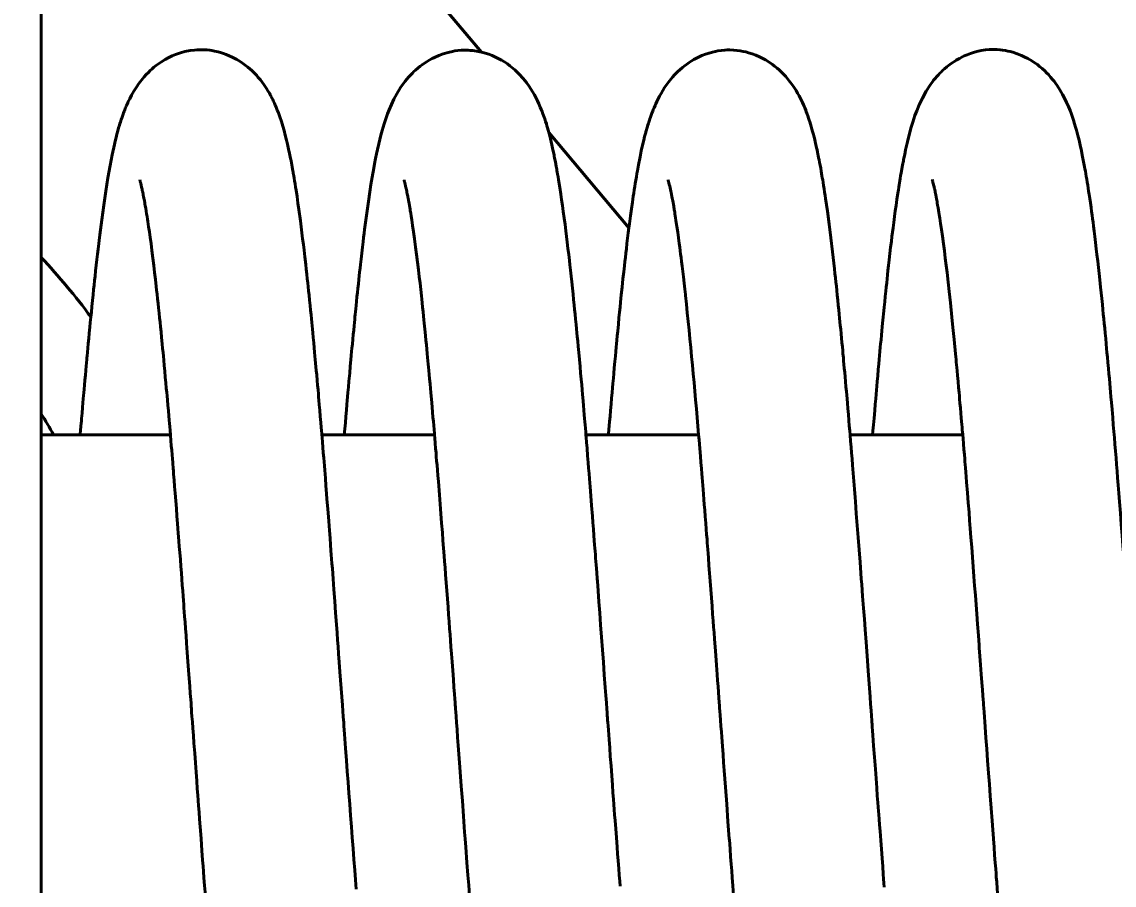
# Model space of a CAD drawing. Header units: millimetres. Extents: x 15 to 415, y 5 to 292.
# Drawn here: x 125.777 to 128.636, y 241.294 to 243.554 of the extents above; entities that cross this region are included whole.
import ezdxf

# ---------------------------------------------------------------- set-up
doc = ezdxf.new("R2010")
doc.units = ezdxf.units.MM
doc.layers.add('Annotations', color=7, linetype='Continuous')
doc.layers.add('Geometries', color=7, linetype='Continuous')
doc.styles.add('Shapr2', font='txt', dxfattribs={"height": 3.3495})
doc.dimstyles.new('ISO-25', dxfattribs={"dimtxt": 2.5, "dimasz": 2.5, "dimexe": 1.25, "dimexo": 0.625, "dimtad": 1, "dimtxsty": 'Standard', "dimcen": 2.5, "dimadec": 0, "dimazin": 0, "dimtfac": 1, "dimtmove": 0, "dimatfit": 3, "dimfxl": 1, "dimarcsym": 0})

# ---------------------------------------------------------------- blocks, each defined once
blk = doc.blocks.new('*D2')
at = {"layer": 'Annotations', "color": 0, "linetype": 'Continuous', "lineweight": 15}
for p, q in [((114.559, 253.3843), (151.4321, 253.3843)), ((150.1821, 250.8843), (150.1821, 204.8613)), ((114.9931, 202.3613), (151.4321, 202.3613))]:
    blk.add_line(p, q, dxfattribs=at)
at = {"layer": 'Annotations', "color": 0}
for points in [[(150.5987, 250.8843), (149.7654, 250.8843), (150.1821, 253.3843)], [(149.7654, 204.8613), (150.5987, 204.8613), (150.1821, 202.3613)]]:
    blk.add_solid(points, dxfattribs=at)
at = {"layer": 'Defpoints', "color": 0}
for p in [(113.934, 253.3843), (114.3681, 202.3613), (150.1821, 202.3613)]:
    blk.add_point(p, dxfattribs=at)
at = {"layer": 'Annotations', "color": 0, "lineweight": 15, "insert": (147.4883, 221.87), "char_height": 3.3495, "attachment_point": 5, "rotation": 90, "style": 'Shapr2'}
blk.add_mtext('\\A1;102,05', dxfattribs=at)

msp = doc.modelspace()

# ---------------------------------------------------------------- linework, layer by layer
at = {"layer": 'Geometries', "linetype": 'Continuous', "lineweight": 40}
for p, q in [((126.3274, 244.2523), (126.9797, 243.4749)), ((125.8272, 243.8655), (125.8272, 242.9377)), ((127.156, 243.2648), (127.3658, 243.0147)), ((125.8272, 242.9377), (125.8272, 242.5284)), ((125.8272, 242.5284), (125.8272, 242.473)), ((125.8272, 242.473), (125.8598, 242.473)), ((125.8272, 242.473), (125.8272, 241.258)), ((125.9295, 242.473), (125.8598, 242.473)), ((125.9295, 242.473), (126.1161, 242.473)), ((126.1161, 242.473), (126.1655, 242.473)), ((126.5619, 242.473), (126.6209, 242.473)), ((126.6209, 242.473), (126.8569, 242.473)), ((127.2533, 242.473), (127.3124, 242.473)), ((127.3124, 242.473), (127.5483, 242.473)), ((127.9447, 242.473), (128.0038, 242.473)), ((128.0038, 242.473), (128.2397, 242.473)), ((126.2511, 241.3443), (126.2521, 241.3306))]:
    msp.add_line(p, q, dxfattribs=at)
at = {"layer": 'Geometries', "linetype": 'Continuous', "lineweight": 40, "flags": 128}
for points in [[(126.5619, 242.4732), (126.5617, 242.4759), (126.561, 242.4842), (126.5603, 242.4927), (126.5592, 242.5056), (126.5579, 242.521), (126.5565, 242.5376), (126.5552, 242.5521), (126.5542, 242.5641), (126.5535, 242.5718), (126.5528, 242.5804), (126.5519, 242.5908), (126.5508, 242.6028), (126.5497, 242.6156), (126.5484, 242.6299), (126.5473, 242.6418), (126.5465, 242.6516), (126.5456, 242.6609), (126.5448, 242.6701), (126.5439, 242.6792), (126.543, 242.6897), (126.5419, 242.7011), (126.5407, 242.7141), (126.5394, 242.7279), (126.5382, 242.7399), (126.5373, 242.7498), (126.5365, 242.7583), (126.5356, 242.767), (126.5346, 242.7769), (126.5336, 242.7875), (126.5324, 242.7992), (126.5311, 242.812), (126.5297, 242.8255), (126.5283, 242.8389), (126.5272, 242.8502), (126.526, 242.8607), (126.5249, 242.871), (126.5238, 242.8819), (126.5225, 242.8938), (126.5211, 242.9064), (126.5196, 242.9191), (126.5173, 242.9393), (126.5153, 242.9564), (126.5135, 242.9715), (126.5117, 242.9864), (126.5098, 243.0021), (126.5058, 243.0331), (126.5018, 243.0627), (126.4993, 243.08), (126.4969, 243.0968), (126.4944, 243.1133), (126.4931, 243.1214), (126.4918, 243.1298), (126.4904, 243.1379), (126.4892, 243.1453), (126.4882, 243.1513), (126.4876, 243.1546), (126.4871, 243.1578), (126.4865, 243.161), (126.4859, 243.1644), (126.4851, 243.1688), (126.4841, 243.1744), (126.4831, 243.1802), (126.4821, 243.1854), (126.4812, 243.19), (126.4805, 243.1937), (126.4799, 243.1969), (126.4791, 243.2007), (126.4782, 243.2054), (126.4772, 243.21), (126.4749, 243.2207), (126.472, 243.2339), (126.4695, 243.2446), (126.4661, 243.2579), (126.463, 243.2697), (126.4596, 243.2815), (126.4559, 243.2935), (126.4517, 243.306), (126.4508, 243.3086), (126.4499, 243.3111), (126.4491, 243.3135), (126.4481, 243.3162), (126.4468, 243.3196), (126.4453, 243.3233), (126.4442, 243.326), (126.4433, 243.3284), (126.4424, 243.3305), (126.4414, 243.3328), (126.44, 243.3362), (126.4377, 243.3413), (126.4356, 243.3459), (126.4333, 243.3506), (126.4309, 243.3552), (126.4287, 243.3597), (126.4265, 243.3636), (126.4245, 243.3672), (126.4209, 243.3735), (126.4171, 243.3795), (126.4136, 243.3849), (126.4098, 243.3904), (126.4057, 243.3961), (126.4011, 243.402), (126.3977, 243.4061), (126.3946, 243.4098), (126.3914, 243.4134), (126.388, 243.4171), (126.3839, 243.4213), (126.3785, 243.4265), (126.3737, 243.4308), (126.3686, 243.4352), (126.3614, 243.4409), (126.3541, 243.4461), (126.3479, 243.4503), (126.3396, 243.4553), (126.334, 243.4585), (126.3274, 243.4618), (126.3194, 243.4655), (126.3111, 243.4689), (126.3047, 243.4712), (126.2991, 243.4731), (126.2903, 243.4756), (126.2806, 243.4778), (126.2739, 243.479), (126.2687, 243.4798), (126.2614, 243.4806), (126.2522, 243.4812), (126.2432, 243.4813), (126.2354, 243.481), (126.2288, 243.4805), (126.2168, 243.479), (126.2035, 243.4763), (126.1923, 243.4732), (126.1792, 243.4687), (126.17, 243.4648), (126.1613, 243.4607), (126.1519, 243.4556), (126.1424, 243.4498), (126.1347, 243.4446), (126.1293, 243.4407), (126.1225, 243.4353), (126.1168, 243.4304), (126.1127, 243.4267), (126.1078, 243.4219), (126.1021, 243.4161), (126.0972, 243.4107), (126.0897, 243.4018), (126.0829, 243.3928), (126.0763, 243.3833), (126.0699, 243.373), (126.0639, 243.3625), (126.059, 243.3531), (126.0552, 243.3455), (126.0539, 243.3426), (126.0522, 243.3389), (126.0506, 243.3351), (126.0493, 243.3322), (126.0483, 243.3297), (126.0473, 243.3273), (126.046, 243.324), (126.044, 243.3191), (126.0428, 243.3158), (126.0415, 243.3122), (126.0398, 243.3077), (126.038, 243.3023), (126.0367, 243.2985), (126.0356, 243.295), (126.0345, 243.2915), (126.0333, 243.2878), (126.0322, 243.284), (126.03, 243.2768), (126.0278, 243.2689), (126.0255, 243.2604), (126.0232, 243.2511), (126.021, 243.242), (126.0189, 243.2334), (126.0131, 243.2063), (126.0076, 243.178), (126.002, 243.146), (125.9964, 243.1108), (125.991, 243.0745), (125.9858, 243.0364), (125.9807, 242.9966), (125.9762, 242.959), (125.9747, 242.9465), (125.9731, 242.9322), (125.9714, 242.9175), (125.9698, 242.9026), (125.9683, 242.8889), (125.967, 242.8769), (125.9657, 242.8653), (125.9645, 242.8534), (125.9631, 242.8398), (125.9615, 242.8245), (125.9599, 242.8091), (125.9585, 242.7945), (125.9572, 242.7818)], [(126.9797, 243.4749), (126.971, 243.4768), (126.9576, 243.4789), (126.9502, 243.4796), (126.9446, 243.4799), (126.94, 243.48), (126.934, 243.48), (126.9265, 243.4797), (126.9183, 243.479), (126.9102, 243.4779), (126.9041, 243.4768), (126.8927, 243.4743), (126.8794, 243.4704), (126.868, 243.4661), (126.8566, 243.4611), (126.851, 243.4583), (126.843, 243.4539), (126.8375, 243.4506), (126.8304, 243.446), (126.8244, 243.4418), (126.8196, 243.4382), (126.8131, 243.4329), (126.8072, 243.4278), (126.803, 243.424), (126.799, 243.4201), (126.794, 243.4149), (126.789, 243.4094), (126.7843, 243.404), (126.7803, 243.399), (126.7682, 243.3823), (126.7583, 243.3662), (126.7504, 243.3515), (126.7439, 243.3377), (126.7379, 243.3237), (126.7338, 243.3131), (126.7311, 243.3057), (126.7283, 243.2976), (126.725, 243.2874), (126.7223, 243.2784), (126.7197, 243.2696), (126.7166, 243.2578), (126.7136, 243.2461), (126.7108, 243.2346), (126.7076, 243.2204), (126.7052, 243.209), (126.7026, 243.1963), (126.6999, 243.1827), (126.6979, 243.1716), (126.6937, 243.1478), (126.6906, 243.1288), (126.6875, 243.1092), (126.6837, 243.0837), (126.6803, 243.0595), (126.677, 243.0348), (126.6739, 243.011), (126.6726, 243.0008), (126.6713, 242.99), (126.6698, 242.978), (126.6682, 242.9643), (126.6664, 242.9489), (126.6646, 242.9331), (126.663, 242.9194), (126.6619, 242.9091), (126.6608, 242.8993), (126.6597, 242.8896), (126.6586, 242.8795), (126.6575, 242.8685), (126.6562, 242.8561), (126.6551, 242.846), (126.6539, 242.8345), (126.6527, 242.8225), (126.6516, 242.8119), (126.6507, 242.8029), (126.65, 242.7954), (126.6493, 242.7885), (126.6486, 242.7817), (126.6479, 242.7748), (126.6472, 242.7672), (126.6463, 242.7582), (126.6453, 242.7476), (126.6441, 242.7355), (126.643, 242.7233), (126.6418, 242.7107), (126.6408, 242.7001), (126.6399, 242.6911), (126.639, 242.6811), (126.638, 242.6698), (126.6365, 242.6531), (126.6348, 242.6343), (126.6329, 242.6134), (126.6315, 242.5977), (126.6303, 242.584), (126.6293, 242.5723), (126.6285, 242.5627), (126.6276, 242.5529), (126.6264, 242.5382), (126.625, 242.5215), (126.6235, 242.5045), (126.6216, 242.4814), (126.6209, 242.473)], [(127.156, 243.2649), (127.1544, 243.2706), (127.1528, 243.2764), (127.1512, 243.2819), (127.1496, 243.2872), (127.1477, 243.2931), (127.1453, 243.3005), (127.1438, 243.3049), (127.1425, 243.3087), (127.1408, 243.3132), (127.1397, 243.3161), (127.1383, 243.3198), (127.1363, 243.3249), (127.1337, 243.3313), (127.1299, 243.3399), (127.1263, 243.3476), (127.1227, 243.3547), (127.1183, 243.363), (127.1127, 243.3726), (127.1052, 243.3845), (127.0974, 243.3954), (127.0892, 243.4057), (127.0785, 243.4175), (127.067, 243.4285), (127.0537, 243.4394), (127.0476, 243.4439), (127.0397, 243.4492), (127.0322, 243.4538), (127.0251, 243.4577), (127.0161, 243.4621), (127.0079, 243.4657), (126.9988, 243.4692), (126.9891, 243.4724), (126.9807, 243.4747), (126.9797, 243.4749)], [(127.9447, 242.473), (127.9438, 242.4837), (127.9427, 242.4965), (127.9415, 242.5106), (127.9402, 242.526), (127.9389, 242.542), (127.9377, 242.5561), (127.9367, 242.5676), (127.9359, 242.5766), (127.935, 242.5869), (127.934, 242.5989), (127.9328, 242.6124), (127.9316, 242.6253), (127.9306, 242.6365), (127.9296, 242.6478), (127.9288, 242.6573), (127.9279, 242.6666), (127.9271, 242.6759), (127.9262, 242.6853), (127.9254, 242.6938), (127.9245, 242.7036), (127.9235, 242.7146), (127.9224, 242.7266), (127.9213, 242.7377), (127.9202, 242.7496), (127.9192, 242.7594), (127.9183, 242.7689), (127.9174, 242.7787), (127.9163, 242.789), (127.9152, 242.8003), (127.914, 242.8127), (127.9126, 242.8261), (127.9113, 242.8385), (127.91, 242.8511), (127.9088, 242.8622), (127.9077, 242.8731), (127.9065, 242.8841), (127.9052, 242.8957), (127.9039, 242.9078), (127.8989, 242.952), (127.8945, 242.9886), (127.8899, 243.0243), (127.8853, 243.0589), (127.8806, 243.0918), (127.8794, 243.0997), (127.8782, 243.108), (127.8768, 243.1167), (127.8755, 243.1255), (127.8741, 243.1339), (127.873, 243.1404), (127.8721, 243.146), (127.8712, 243.1514), (127.8702, 243.157), (127.8691, 243.1634), (127.8678, 243.1708), (127.8663, 243.1789), (127.8649, 243.1864), (127.8636, 243.193), (127.8625, 243.1986), (127.8615, 243.204), (127.8606, 243.2081), (127.8595, 243.2134), (127.8583, 243.2193), (127.8572, 243.2243), (127.8563, 243.2285), (127.8554, 243.2325), (127.8545, 243.2363), (127.8536, 243.2402), (127.8521, 243.2462), (127.8506, 243.2525), (127.8488, 243.2596), (127.8468, 243.2669), (127.8449, 243.2737), (127.8431, 243.28), (127.8413, 243.286), (127.8394, 243.2923), (127.8378, 243.2971), (127.836, 243.3025), (127.8342, 243.3079), (127.8325, 243.3125), (127.8314, 243.3156), (127.8302, 243.3187), (127.8285, 243.3231), (127.8261, 243.3289), (127.8243, 243.3332), (127.8226, 243.3372), (127.82, 243.3431), (127.8183, 243.3467), (127.815, 243.3533), (127.8115, 243.3602), (127.8074, 243.3675), (127.8033, 243.3745), (127.7966, 243.385), (127.7916, 243.3921), (127.7848, 243.4011), (127.7766, 243.4108), (127.7733, 243.4145), (127.7704, 243.4176), (127.7673, 243.4207), (127.7638, 243.4241), (127.759, 243.4286), (127.7542, 243.4328), (127.7506, 243.4358), (127.7471, 243.4386), (127.7417, 243.4426), (127.7329, 243.4487), (127.7235, 243.4544), (127.7148, 243.4592), (127.7072, 243.4629), (127.6978, 243.467), (127.6882, 243.4706), (127.6789, 243.4735), (127.6715, 243.4755), (127.6651, 243.4769), (127.6566, 243.4785), (127.6483, 243.4796), (127.64, 243.4803), (127.6303, 243.4807), (127.6232, 243.4806), (127.6165, 243.4802), (127.6079, 243.4794), (127.5983, 243.478), (127.5924, 243.4769), (127.5847, 243.4751), (127.5756, 243.4725), (127.5659, 243.4693), (127.5569, 243.4657), (127.5494, 243.4624), (127.5423, 243.4588), (127.5361, 243.4554), (127.5285, 243.451), (127.5232, 243.4475), (127.5161, 243.4425), (127.5105, 243.4384), (127.5057, 243.4345), (127.4993, 243.429), (127.4937, 243.4238), (127.4897, 243.4199), (127.4855, 243.4156), (127.4803, 243.4098), (127.4763, 243.4052), (127.473, 243.4011), (127.4696, 243.3967), (127.4644, 243.3896), (127.4593, 243.3822), (127.4543, 243.3743), (127.4499, 243.3668), (127.4458, 243.3595), (127.4421, 243.3523), (127.439, 243.3459), (127.4359, 243.3392), (127.4342, 243.3354), (127.4315, 243.3293), (127.4295, 243.3244), (127.428, 243.3205), (127.4261, 243.3155), (127.4239, 243.3096), (127.422, 243.3043), (127.4206, 243.3001), (127.4196, 243.2972), (127.4187, 243.2944), (127.4178, 243.2916), (127.4168, 243.2885), (127.4157, 243.2849), (127.4142, 243.2799), (127.4129, 243.2754), (127.4117, 243.2714), (127.411, 243.2687), (127.4104, 243.2666), (127.4098, 243.2644), (127.4092, 243.2622), (127.4069, 243.2537), (127.4046, 243.2441), (127.4023, 243.2347), (127.3982, 243.2165), (127.395, 243.2008), (127.391, 243.1802), (127.3881, 243.1642), (127.3868, 243.157), (127.3853, 243.1486), (127.3838, 243.1394), (127.3824, 243.1307), (127.3811, 243.123), (127.3798, 243.1143), (127.3785, 243.1061), (127.3772, 243.0978), (127.3749, 243.0821), (127.3725, 243.0649), (127.3699, 243.046), (127.3671, 243.0252), (127.3658, 243.0151)], [(128.6361, 242.4731), (128.6353, 242.4822), (128.6339, 242.4991), (128.6323, 242.5183), (128.6305, 242.5394), (128.6289, 242.5576), (128.6276, 242.5729), (128.6266, 242.5852), (128.6256, 242.5962), (128.6246, 242.608), (128.6235, 242.6205), (128.6223, 242.633), (128.6211, 242.6469), (128.6197, 242.6621), (128.6184, 242.6766), (128.6173, 242.6889), (128.6163, 242.6996), (128.6152, 242.7113), (128.6139, 242.725), (128.6125, 242.7396), (128.6113, 242.7527), (128.6102, 242.7642), (128.6089, 242.7771), (128.6077, 242.7892), (128.6066, 242.801), (128.6052, 242.8146), (128.6036, 242.8301), (128.6021, 242.8453), (128.6006, 242.8598), (128.5986, 242.8785), (128.5968, 242.8953), (128.595, 242.9114), (128.5931, 242.9279), (128.5911, 242.9454), (128.5894, 242.9604), (128.5875, 242.9762), (128.5855, 242.9921), (128.5837, 243.0066), (128.5821, 243.0193), (128.5808, 243.0295), (128.5796, 243.0388), (128.5783, 243.0481), (128.577, 243.0577), (128.5755, 243.0686), (128.5738, 243.0802), (128.5721, 243.0921), (128.5706, 243.1023), (128.5693, 243.111), (128.5681, 243.1187), (128.5669, 243.1263), (128.5656, 243.1343), (128.5642, 243.1428), (128.5631, 243.149), (128.5619, 243.1561), (128.5607, 243.163), (128.5596, 243.1693), (128.5586, 243.1748), (128.5562, 243.1877), (128.5527, 243.2054), (128.5504, 243.2166), (128.5471, 243.2315), (128.5441, 243.2444), (128.5411, 243.2567), (128.5373, 243.2707), (128.5351, 243.2786), (128.5325, 243.2873), (128.5294, 243.297), (128.5261, 243.3069), (128.5231, 243.3152), (128.5206, 243.322), (128.5162, 243.3327), (128.5116, 243.3431), (128.5071, 243.3525), (128.5012, 243.3639), (128.494, 243.3763), (128.4866, 243.3877), (128.4823, 243.3938), (128.4786, 243.3988), (128.4749, 243.4035), (128.4697, 243.4097), (128.4641, 243.416), (128.4592, 243.4211), (128.4546, 243.4256), (128.4479, 243.4318), (128.4407, 243.4377), (128.435, 243.4422), (128.4271, 243.4478), (128.4205, 243.4521), (128.4099, 243.4583), (128.4026, 243.4621), (128.3933, 243.4664), (128.3822, 243.4708), (128.371, 243.4744), (128.3641, 243.4763), (128.3578, 243.4778), (128.3515, 243.479), (128.3442, 243.4802), (128.3374, 243.481), (128.3302, 243.4816), (128.3231, 243.4818), (128.3181, 243.4819), (128.3089, 243.4815), (128.2989, 243.4806), (128.2881, 243.4789), (128.2768, 243.4765), (128.2675, 243.4739), (128.26, 243.4715), (128.2513, 243.4682), (128.2435, 243.4649), (128.2377, 243.4621), (128.2308, 243.4585), (128.2224, 243.4537), (128.2177, 243.4508), (128.2122, 243.4471), (128.2061, 243.4428), (128.2023, 243.4399), (128.1982, 243.4366), (128.1922, 243.4315), (128.1874, 243.4273), (128.1837, 243.4237), (128.1801, 243.4201), (128.1761, 243.4159), (128.1716, 243.4109), (128.1674, 243.406), (128.1635, 243.4012), (128.1605, 243.3972), (128.158, 243.394), (128.1552, 243.3901), (128.1439, 243.3725), (128.1341, 243.3545), (128.1258, 243.337), (128.1193, 243.3213), (128.1147, 243.3089), (128.1089, 243.2914), (128.1049, 243.2781), (128.1023, 243.2691), (128.0993, 243.2577), (128.0969, 243.2482), (128.0949, 243.2398), (128.0924, 243.2294), (128.0902, 243.2192), (128.0877, 243.2074), (128.085, 243.1939), (128.0842, 243.1898), (128.0836, 243.1865), (128.0829, 243.183), (128.0822, 243.1791), (128.0813, 243.1743), (128.0802, 243.1684), (128.0786, 243.1589), (128.0771, 243.1507), (128.076, 243.1438), (128.0751, 243.1382), (128.0742, 243.1328), (128.0733, 243.1273), (128.0723, 243.1212), (128.0712, 243.1144), (128.0699, 243.1057), (128.0674, 243.0889), (128.0652, 243.0736), (128.0632, 243.0591), (128.0612, 243.0443), (128.0592, 243.0293), (128.0573, 243.0149), (128.0558, 243.0036), (128.0544, 242.992), (128.0528, 242.9791), (128.051, 242.9642), (128.0491, 242.9479), (128.0472, 242.931), (128.0455, 242.916), (128.044, 242.903), (128.0428, 242.8921), (128.0417, 242.8817), (128.0406, 242.8712), (128.0394, 242.86), (128.0383, 242.849), (128.0369, 242.8356), (128.0354, 242.8209), (128.034, 242.8078), (128.0331, 242.7982), (128.0322, 242.7896), (128.0314, 242.7814), (128.0306, 242.7735), (128.0299, 242.7656), (128.029, 242.7562), (128.0279, 242.7457), (128.0268, 242.7337), (128.0257, 242.722), (128.0247, 242.7116), (128.0239, 242.7027), (128.0229, 242.6917), (128.0219, 242.6812), (128.0209, 242.6703), (128.0199, 242.6587), (128.0186, 242.6446), (128.0171, 242.6275), (128.0158, 242.6132), (128.0147, 242.6005), (128.0137, 242.5898), (128.0129, 242.5799), (128.0118, 242.5678), (128.0106, 242.5532), (128.0092, 242.5371), (128.0075, 242.5169), (128.006, 242.4992), (128.0047, 242.484), (128.0038, 242.473)], [(127.2532, 242.4732), (127.2527, 242.4799), (127.2518, 242.4905), (127.2511, 242.4994), (127.2504, 242.5073), (127.2497, 242.5157), (127.2488, 242.5259), (127.2478, 242.5379), (127.2468, 242.5502), (127.2458, 242.5611), (127.245, 242.5706), (127.2443, 242.5787), (127.2432, 242.5911), (127.2421, 242.6044), (127.2408, 242.6191), (127.2394, 242.6348), (127.2378, 242.6521), (127.2361, 242.6708), (127.2345, 242.6886), (127.233, 242.7043), (127.2317, 242.7182), (127.2305, 242.731), (127.2296, 242.7405), (127.2287, 242.7505), (127.2275, 242.7623), (127.2262, 242.7759), (127.2249, 242.7894), (127.2236, 242.8015), (127.2225, 242.8123), (127.221, 242.8277), (127.2195, 242.8418), (127.218, 242.8568), (127.2161, 242.8737), (127.2146, 242.8884), (127.2128, 242.9041), (127.2113, 242.918), (127.2099, 242.9299), (127.2081, 242.9456), (127.2063, 242.9611), (127.2043, 242.9775), (127.2025, 242.9926), (127.2007, 243.0071), (127.1986, 243.0236), (127.1963, 243.0404), (127.194, 243.0575), (127.1918, 243.0738), (127.1896, 243.0887), (127.1875, 243.1033), (127.1848, 243.1208), (127.1816, 243.1403), (127.1803, 243.1483), (127.1791, 243.1554), (127.1781, 243.1609), (127.1773, 243.1655), (127.1767, 243.1689), (127.1761, 243.1721), (127.1754, 243.176), (127.1745, 243.1813), (127.1732, 243.1878), (127.1721, 243.1935), (127.1712, 243.1982), (127.1705, 243.2019), (127.1698, 243.2051), (127.1689, 243.2096), (127.1677, 243.2154), (127.166, 243.2236), (127.164, 243.2321), (127.1621, 243.2404), (127.1604, 243.2478), (127.1585, 243.2552), (127.1566, 243.2627), (127.156, 243.2649)], [(126.0853, 243.1403), (126.0853, 243.1402), (126.0855, 243.1395), (126.0859, 243.1384), (126.0862, 243.1371), (126.0866, 243.1359), (126.0869, 243.1345), (126.0874, 243.1329), (126.0879, 243.1309), (126.089, 243.1264), (126.0901, 243.1216), (126.0914, 243.116), (126.0919, 243.1135), (126.0926, 243.1105), (126.0931, 243.1082), (126.0934, 243.1065), (126.0938, 243.1048), (126.0942, 243.1028), (126.0946, 243.1004), (126.0953, 243.0971), (126.0962, 243.0925), (126.0968, 243.0891), (126.0973, 243.0867), (126.0977, 243.0843), (126.0982, 243.0818), (126.0988, 243.0779), (126.0998, 243.0726), (126.1009, 243.0661), (126.1021, 243.0589), (126.1033, 243.0517), (126.1044, 243.045), (126.1055, 243.0379), (126.1065, 243.0313), (126.1075, 243.0247), (126.1085, 243.0179), (126.1104, 243.0046), (126.1124, 242.99), (126.1147, 242.9737), (126.117, 242.9558), (126.1196, 242.9355), (126.1219, 242.9167), (126.1241, 242.8984), (126.1263, 242.8798), (126.1284, 242.8613), (126.1294, 242.8522), (126.1306, 242.8413), (126.132, 242.8288), (126.1333, 242.8166), (126.1345, 242.8052), (126.1359, 242.7916), (126.1372, 242.7795), (126.1384, 242.768), (126.1396, 242.756), (126.1409, 242.7427), (126.1424, 242.7278), (126.144, 242.7113), (126.1452, 242.699), (126.1462, 242.6884), (126.1471, 242.679), (126.1481, 242.6687), (126.1494, 242.6546), (126.1508, 242.6396), (126.1522, 242.6244), (126.1536, 242.6092), (126.1548, 242.5956), (126.1559, 242.584), (126.1567, 242.575), (126.1577, 242.5639), (126.1588, 242.5508), (126.1601, 242.5361), (126.1612, 242.5229), (126.1622, 242.5118), (126.163, 242.5028), (126.1637, 242.4947), (126.1645, 242.4846), (126.1655, 242.473)], [(126.777, 243.1402), (126.777, 243.1401), (126.7772, 243.1396), (126.7775, 243.1383), (126.7781, 243.1362), (126.779, 243.1331), (126.7801, 243.1289), (126.7812, 243.1241), (126.7819, 243.1209), (126.7827, 243.1176), (126.7834, 243.1141), (126.784, 243.1113), (126.7848, 243.1076), (126.7856, 243.1037), (126.7862, 243.1005), (126.7868, 243.0977), (126.7872, 243.0953), (126.7876, 243.0932), (126.788, 243.0911), (126.7884, 243.0891), (126.7888, 243.0868), (126.7894, 243.0835), (126.7902, 243.079), (126.7912, 243.0738), (126.7921, 243.0683), (126.7929, 243.0636), (126.7935, 243.0599), (126.794, 243.0568), (126.7945, 243.0537), (126.7959, 243.0453), (126.7973, 243.0362), (126.7995, 243.0215), (126.8019, 243.0049), (126.8045, 242.9859), (126.8074, 242.9642), (126.8099, 242.9451), (126.8124, 242.9249), (126.8148, 242.9052), (126.817, 242.8865), (126.8189, 242.8702), (126.8207, 242.854), (126.8226, 242.837), (126.8235, 242.8284), (126.8245, 242.8187), (126.8257, 242.8075), (126.827, 242.7951), (126.8282, 242.7837), (126.8292, 242.7739), (126.8301, 242.7655), (126.8309, 242.7575), (126.8317, 242.7496), (126.8325, 242.7416), (126.8334, 242.7324), (126.8345, 242.7214), (126.8357, 242.7089), (126.8368, 242.697), (126.8379, 242.6858), (126.8389, 242.6759), (126.8397, 242.6669), (126.8405, 242.6583), (126.8412, 242.6503), (126.842, 242.6417), (126.843, 242.6312), (126.844, 242.6198), (126.8452, 242.6069), (126.8463, 242.5946), (126.8473, 242.5838), (126.8481, 242.5745), (126.8488, 242.5666), (126.8496, 242.5572), (126.8506, 242.5458), (126.8518, 242.5323), (126.8529, 242.5192), (126.8539, 242.5077), (126.8548, 242.4976), (126.8556, 242.4875), (126.8566, 242.4766), (126.8568, 242.4731)], [(127.4682, 243.1406), (127.4684, 243.1402), (127.4688, 243.1387), (127.4696, 243.1361), (127.4705, 243.1327), (127.4715, 243.1287), (127.4726, 243.124), (127.4736, 243.1198), (127.4746, 243.1152), (127.4755, 243.1111), (127.4763, 243.1072), (127.4773, 243.1023), (127.4783, 243.0969), (127.4792, 243.0925), (127.4797, 243.0895), (127.4805, 243.0856), (127.4813, 243.0809), (127.4822, 243.0759), (127.483, 243.0715), (127.4836, 243.068), (127.484, 243.0652), (127.4845, 243.0625), (127.4849, 243.0598), (127.4856, 243.0559), (127.4863, 243.0515), (127.4871, 243.0466), (127.488, 243.0409), (127.489, 243.0341), (127.4914, 243.0186), (127.4935, 243.004), (127.4956, 242.9892), (127.4976, 242.9738), (127.4989, 242.9643), (127.5001, 242.9552), (127.5012, 242.9464), (127.5023, 242.9375), (127.5037, 242.9268), (127.5052, 242.9143), (127.5068, 242.9007), (127.5084, 242.8868), (127.5103, 242.8702), (127.5121, 242.8547), (127.5136, 242.8405), (127.5139, 242.8383)], [(128.1597, 243.141), (128.1597, 243.1409), (128.1599, 243.1404), (128.1602, 243.1393), (128.1606, 243.1379), (128.1611, 243.136), (128.1618, 243.1337), (128.1624, 243.1313), (128.163, 243.1288), (128.1634, 243.1271), (128.164, 243.1249), (128.1645, 243.1225), (128.1651, 243.1201), (128.1656, 243.1178), (128.1663, 243.1146), (128.1671, 243.1109), (128.1677, 243.108), (128.1682, 243.1052), (128.1691, 243.1011), (128.17, 243.0961), (128.171, 243.0912), (128.1717, 243.0874), (128.1723, 243.0838), (128.1731, 243.0796), (128.174, 243.0743), (128.1752, 243.0678), (128.1763, 243.0611), (128.1773, 243.0549), (128.1782, 243.0497), (128.1789, 243.045), (128.1796, 243.0404), (128.1817, 243.0265), (128.184, 243.0108), (128.1866, 242.993), (128.1893, 242.9728), (128.1916, 242.955), (128.1941, 242.9356), (128.1965, 242.9162), (128.1986, 242.898), (128.2015, 242.8732), (128.2043, 242.8481), (128.2074, 242.8187), (128.2113, 242.7814), (128.2141, 242.7543), (128.2172, 242.7231), (128.2208, 242.6856), (128.2215, 242.6776), (128.2222, 242.6702), (128.2229, 242.663), (128.2235, 242.656), (128.2242, 242.6491), (128.2249, 242.6407), (128.2261, 242.6284), (128.2274, 242.6132), (128.2289, 242.5972), (128.2301, 242.5837), (128.2309, 242.5749), (128.2316, 242.5664), (128.2325, 242.556), (128.2336, 242.5437), (128.2348, 242.5301), (128.2358, 242.5181), (128.2367, 242.508), (128.2374, 242.4999), (128.2379, 242.4935), (128.2386, 242.4852), (128.2395, 242.4751), (128.2396, 242.4731)], [(127.3658, 243.0151), (127.3642, 243.002), (127.3624, 242.988), (127.3607, 242.9739), (127.3591, 242.9603), (127.3577, 242.9484), (127.3565, 242.9378), (127.3553, 242.9269), (127.354, 242.9157), (127.3522, 242.8996), (127.3502, 242.8812), (127.348, 242.8601), (127.3458, 242.8396), (127.3439, 242.8206), (127.3426, 242.8075), (127.3412, 242.7942), (127.3398, 242.7792), (127.3381, 242.7626), (127.3364, 242.7444), (127.3352, 242.7322), (127.3342, 242.7212), (127.3333, 242.7115), (127.3324, 242.7024), (127.3314, 242.6916), (127.3303, 242.679), (127.329, 242.6652), (127.3275, 242.6483), (127.3262, 242.6341), (127.3251, 242.6213), (127.3239, 242.6077), (127.3229, 242.5963), (127.3218, 242.5837), (127.3205, 242.5696), (127.3192, 242.5539), (127.3177, 242.5368), (127.3164, 242.5212), (127.3153, 242.5079), (127.3143, 242.4967), (127.3136, 242.4874), (127.3126, 242.4754), (127.3124, 242.4732)], [(125.9572, 242.7818), (125.9571, 242.7808), (125.9558, 242.7676), (125.9546, 242.755), (125.9531, 242.7394), (125.9517, 242.7254), (125.9505, 242.712), (125.9493, 242.6999), (125.9483, 242.6892), (125.9474, 242.6793), (125.9471, 242.6753)], [(125.9471, 242.6753), (125.9466, 242.6703), (125.9458, 242.6619), (125.945, 242.653), (125.9441, 242.6427)], [(125.9441, 242.6427), (125.944, 242.6412), (125.9429, 242.6297), (125.9417, 242.6163), (125.9406, 242.6033), (125.9396, 242.5924), (125.9389, 242.5835), (125.9382, 242.5759), (125.9374, 242.5671), (125.9365, 242.5569), (125.9355, 242.5451), (125.9342, 242.53), (125.9331, 242.5163), (125.9324, 242.5083)], [(125.9324, 242.5083), (125.9321, 242.5046), (125.9313, 242.4949), (125.9305, 242.4855), (125.9296, 242.4749), (125.9295, 242.4731)], [(126.1655, 242.473), (126.1655, 242.4724), (126.1667, 242.4581), (126.1679, 242.4443), (126.1689, 242.4328), (126.1698, 242.421), (126.1707, 242.4108), (126.1715, 242.4006)], [(126.5914, 242.0963), (126.5914, 242.0965), (126.5894, 242.1232), (126.5884, 242.1364), (126.5875, 242.1482), (126.5867, 242.1588), (126.5858, 242.1705), (126.5847, 242.1851), (126.5833, 242.2025), (126.5818, 242.2225), (126.5799, 242.2469), (126.5782, 242.2686), (126.5768, 242.2878), (126.5754, 242.3045), (126.5743, 242.3196), (126.5727, 242.3396), (126.5711, 242.3599), (126.5694, 242.3803), (126.5685, 242.3918), (126.5677, 242.4025), (126.5668, 242.4131), (126.5658, 242.426), (126.5645, 242.4412), (126.5634, 242.4543), (126.5625, 242.466), (126.5619, 242.4732)], [(126.8568, 242.4731), (126.8576, 242.4647), (126.8587, 242.4516), (126.8598, 242.4376), (126.8608, 242.4257), (126.8616, 242.4157), (126.8625, 242.4053), (126.8634, 242.3937), (126.8645, 242.3808), (126.8656, 242.3667), (126.8669, 242.3513), (126.8697, 242.3163), (126.8725, 242.2798), (126.8755, 242.2419), (126.8774, 242.2178), (126.879, 242.1964), (126.8806, 242.1763), (126.8821, 242.1567), (126.8832, 242.1416), (126.8844, 242.126), (126.8858, 242.1073), (126.8875, 242.0854), (126.889, 242.0656), (126.8906, 242.0436), (126.8923, 242.0218), (126.8937, 242.0022), (126.895, 241.985), (126.8964, 241.9658), (126.8976, 241.9506), (126.8987, 241.9353), (126.9, 241.9184), (126.9013, 241.8997), (126.9029, 241.879), (126.9045, 241.8564), (126.9063, 241.8331), (126.9078, 241.8124), (126.9091, 241.7944), (126.91, 241.7822), (126.9107, 241.7724), (126.911, 241.7682), (126.9112, 241.7654), (126.9115, 241.7612), (126.912, 241.7555), (126.9125, 241.7484), (126.9134, 241.7358), (126.9145, 241.7204), (126.9159, 241.7021), (126.9174, 241.6813), (126.919, 241.6596), (126.9206, 241.6375), (126.9223, 241.6147), (126.924, 241.5915), (126.9268, 241.5539), (126.9297, 241.515), (126.9327, 241.475), (126.9358, 241.4332), (126.9371, 241.4159)], [(127.2828, 242.0963), (127.2815, 242.1127), (127.28, 242.1325), (127.2787, 242.1505), (127.278, 242.1598), (127.2773, 242.1686), (127.2767, 242.1768), (127.276, 242.1853), (127.2752, 242.1964), (127.2741, 242.21), (127.2729, 242.2262), (127.2716, 242.2435), (127.2703, 242.2601), (127.2681, 242.288), (127.2661, 242.3137), (127.2643, 242.337), (127.2626, 242.3579), (127.2615, 242.372), (127.2604, 242.386), (127.2592, 242.4005), (127.2578, 242.4179), (127.2561, 242.4384), (127.2549, 242.4533), (127.2537, 242.4675), (127.2532, 242.4732)], [(127.5483, 242.473), (127.5493, 242.4602), (127.5512, 242.4374), (127.5529, 242.4176), (127.5543, 242.4007), (127.5555, 242.3853), (127.5567, 242.3712), (127.5575, 242.3612), (127.5583, 242.351), (127.5591, 242.3405), (127.56, 242.3298), (127.5609, 242.3179), (127.5621, 242.3035), (127.5631, 242.2905), (127.5643, 242.2759), (127.5655, 242.2598), (127.5669, 242.2423), (127.5682, 242.2261), (127.5692, 242.2121), (127.5702, 242.2003), (127.5709, 242.1906), (127.5716, 242.1821), (127.5723, 242.1727), (127.5731, 242.1623), (127.5739, 242.1511), (127.5754, 242.1316), (127.577, 242.1112), (127.5786, 242.09), (127.5802, 242.0687), (127.5818, 242.0467), (127.5835, 242.0245), (127.585, 242.0042), (127.5864, 241.9861), (127.5876, 241.9702), (127.5886, 241.956), (127.5899, 241.9387), (127.5914, 241.9185), (127.5931, 241.8955), (127.5949, 241.8705), (127.5967, 241.8459), (127.5979, 241.8303), (127.599, 241.8148), (127.6001, 241.7996), (127.6012, 241.785), (127.6021, 241.7731), (127.6028, 241.764), (127.6032, 241.7576), (127.6038, 241.7502), (127.6046, 241.7397), (127.6055, 241.7263), (127.6067, 241.7107), (127.6078, 241.6957), (127.6088, 241.6815), (127.6106, 241.658), (127.6121, 241.6367), (127.6137, 241.6156), (127.6152, 241.5943), (127.6168, 241.5727), (127.6184, 241.551), (127.6217, 241.5067), (127.6251, 241.4608), (127.6285, 241.4156)], [(127.9579, 242.3091), (127.9562, 242.3306), (127.9536, 242.3625), (127.9512, 242.3935), (127.9498, 242.4108), (127.9485, 242.426), (127.9473, 242.4409), (127.946, 242.4563), (127.9447, 242.4723), (127.9447, 242.473)], [(128.2396, 242.4731), (128.2405, 242.4632), (128.2416, 242.4495), (128.2429, 242.4346), (128.2439, 242.4215), (128.2448, 242.4105), (128.2455, 242.4024), (128.2461, 242.3954), (128.2468, 242.3866), (128.2477, 242.3759), (128.2487, 242.3633), (128.2498, 242.3494), (128.2521, 242.3211), (128.2542, 242.2948), (128.2561, 242.2707), (128.2578, 242.2486), (128.2594, 242.2282), (128.2612, 242.2044), (128.2632, 242.1793), (128.2652, 242.1534), (128.2671, 242.1279), (128.269, 242.1027), (128.2709, 242.078), (128.2727, 242.0537), (128.2747, 242.028), (128.2764, 242.0043), (128.2784, 241.9777), (128.2806, 241.9482), (128.2825, 241.9225)], [(128.6656, 242.096), (128.6647, 242.1078), (128.6628, 242.1329), (128.6611, 242.1559), (128.6591, 242.1816), (128.657, 242.2095), (128.6548, 242.2383), (128.6525, 242.2679), (128.6501, 242.298), (128.6484, 242.3204), (128.6467, 242.3412), (128.6452, 242.3604), (128.6438, 242.3785), (128.6424, 242.3956), (128.641, 242.4132), (128.6396, 242.4303), (128.6381, 242.4488), (128.6366, 242.4661), (128.6361, 242.4731)], [(126.1715, 242.4006), (126.1717, 242.3987), (126.1728, 242.3851), (126.1732, 242.3793)], [(126.1732, 242.3793), (126.174, 242.3704), (126.1752, 242.3545), (126.1766, 242.3376), (126.178, 242.3202), (126.1795, 242.3006), (126.1811, 242.2806), (126.1827, 242.2603), (126.1842, 242.2411), (126.1852, 242.2278), (126.1861, 242.216), (126.1869, 242.2058), (126.1878, 242.1947), (126.1888, 242.181), (126.1901, 242.1649), (126.1915, 242.1467), (126.1928, 242.1287), (126.1941, 242.1116), (126.1954, 242.0954), (126.1965, 242.0801), (126.1976, 242.0649), (126.1987, 242.0513), (126.1996, 242.0395), (126.2003, 242.0294), (126.201, 242.0205), (126.2018, 242.0097), (126.2027, 241.9974), (126.2038, 241.983), (126.205, 241.9666), (126.2064, 241.9481), (126.2078, 241.9281), (126.2097, 241.9035), (126.2114, 241.8798), (126.2131, 241.8572), (126.2146, 241.8357), (126.2161, 241.8152), (126.2175, 241.7965), (126.2187, 241.7807), (126.2194, 241.7705), (126.22, 241.7624), (126.2205, 241.7561), (126.2211, 241.7475), (126.222, 241.736), (126.223, 241.7219), (126.2242, 241.7052), (126.2256, 241.6859), (126.2271, 241.6665), (126.229, 241.6399), (126.2309, 241.6145), (126.2327, 241.5903), (126.2344, 241.5674), (126.2359, 241.5464), (126.2371, 241.53), (126.2382, 241.516), (126.2392, 241.5018), (126.2404, 241.4854), (126.2418, 241.4669), (126.2448, 241.4272), (126.2456, 241.4159)], [(127.9742, 242.096), (127.973, 242.1115), (127.9709, 242.1402), (127.966, 242.2048), (127.9611, 242.2673), (127.9587, 242.2987), (127.9579, 242.3091)], [(126.6519, 241.2836), (126.6499, 241.3086), (126.648, 241.334), (126.6458, 241.3616), (126.6436, 241.3907), (126.6415, 241.4192), (126.6394, 241.4469), (126.6371, 241.4769), (126.6349, 241.5064), (126.6328, 241.5354), (126.6306, 241.5641), (126.6285, 241.5923), (126.6265, 241.6207), (126.6241, 241.6528), (126.6214, 241.6895), (126.6205, 241.7012), (126.6199, 241.7104), (126.6194, 241.717), (126.6191, 241.7212), (126.6187, 241.7263), (126.618, 241.7361), (126.617, 241.7495), (126.6158, 241.7655), (126.6126, 241.809), (126.6094, 241.8532), (126.6075, 241.8782), (126.6059, 241.9), (126.6045, 241.9188), (126.6033, 241.9355), (126.6019, 241.9546), (126.6003, 241.9766), (126.598, 242.007), (126.5957, 242.0381), (126.5935, 242.068), (126.5914, 242.0963)], [(127.3426, 241.2919), (127.3416, 241.3047), (127.3404, 241.3202), (127.339, 241.3385), (127.3375, 241.3582), (127.3361, 241.3768), (127.3348, 241.3943), (127.3329, 241.4194), (127.3312, 241.4422), (127.3296, 241.4634), (127.3284, 241.4786), (127.3274, 241.4927), (127.3264, 241.5055), (127.3254, 241.5193), (127.3241, 241.5365), (127.3226, 241.5569), (127.3208, 241.5807), (127.3189, 241.6064), (127.3171, 241.631), (127.3154, 241.6541), (127.3138, 241.6756), (127.3129, 241.6883), (127.312, 241.7005), (127.3112, 241.7118), (127.3105, 241.7205), (127.3101, 241.7264), (127.3099, 241.7294), (127.3096, 241.7328), (127.3092, 241.7384), (127.3087, 241.746), (127.308, 241.7557), (127.3068, 241.7715), (127.3054, 241.7909), (127.3038, 241.8119), (127.3014, 241.845), (127.299, 241.8779), (127.2966, 241.9107), (127.2941, 241.9434), (127.2917, 241.9759), (127.2894, 242.0072), (127.2873, 242.0359), (127.2851, 242.0645), (127.2832, 242.0901), (127.2828, 242.0963)], [(128.0342, 241.2896), (128.0334, 241.2998), (128.0326, 241.3107), (128.0316, 241.323), (128.0301, 241.3431), (128.0284, 241.3654), (128.0267, 241.3883), (128.0249, 241.4117), (128.0231, 241.4357), (128.0218, 241.4527), (128.0207, 241.4672), (128.0198, 241.4791), (128.0191, 241.4884), (128.0184, 241.4984), (128.0175, 241.5108), (128.0161, 241.5285), (128.0146, 241.5494), (128.0128, 241.5736), (128.011, 241.5983), (128.0086, 241.6297), (128.0065, 241.6592), (128.0045, 241.6867), (128.0036, 241.6987), (128.0028, 241.7086), (128.0023, 241.716), (128.0019, 241.7208), (128.0016, 241.7258), (128.0007, 241.7373), (127.9997, 241.7516), (127.9985, 241.7684), (127.997, 241.7878), (127.9954, 241.8097), (127.9937, 241.833), (127.9921, 241.8555), (127.9892, 241.8946), (127.9865, 241.9309), (127.9841, 241.964), (127.9821, 241.9905), (127.9799, 242.0195), (127.9776, 242.0507), (127.9753, 242.0817), (127.9742, 242.096)], [(128.2825, 241.9225), (128.283, 241.9159), (128.2846, 241.894), (128.2863, 241.871), (128.2881, 241.8469), (128.2898, 241.8245), (128.2911, 241.8058), (128.2922, 241.7909), (128.293, 241.7798), (128.2936, 241.7725), (128.294, 241.7666), (128.2946, 241.758), (128.2955, 241.7469), (128.2964, 241.7343), (128.2973, 241.7216), (128.2982, 241.7089), (128.3004, 241.68), (128.3025, 241.6509), (128.3047, 241.6207), (128.3072, 241.5873), (128.3093, 241.5588), (128.3116, 241.5283), (128.314, 241.4959), (128.3164, 241.4626), (128.3182, 241.4391), (128.3199, 241.4164), (128.32, 241.4158)], [(126.2456, 241.4159), (126.2479, 241.3855), (126.2499, 241.3597), (126.2511, 241.3443)], [(126.9371, 241.4159), (126.9387, 241.3942), (126.9417, 241.3542), (126.9443, 241.321), (126.9463, 241.2943), (126.9485, 241.2665), (126.9491, 241.2582)], [(127.6285, 241.4156), (127.6287, 241.4128), (127.6305, 241.3897), (127.6321, 241.3683), (127.6335, 241.349), (127.6349, 241.3316), (127.6362, 241.3147), (127.6378, 241.2929), (127.6397, 241.2687), (127.6405, 241.2579)], [(128.32, 241.4158), (128.3216, 241.3943), (128.3232, 241.3729), (128.3247, 241.3532), (128.3259, 241.3375), (128.3268, 241.3253), (128.3276, 241.3151), (128.3285, 241.3036), (128.3299, 241.2849), (128.3315, 241.2636), (128.3319, 241.2583)], [(126.2521, 241.3306), (126.2534, 241.3133), (126.2549, 241.2938), (126.2563, 241.2763), (126.2577, 241.258)]]:
    msp.add_lwpolyline(points, dxfattribs=at)
at = {"layer": 'Geometries', "linetype": 'Continuous', "lineweight": 40}
for centre, radius, start, end in [((124.5508, 241.7405), 1.75, 36.5154, 43.1658), ((111.9124, 241.1857), 15.6888, 4.70668, 6.04657), ((124.5508, 241.7405), 1.5, 29.2289, 31.686)]:
    msp.add_arc(centre, radius, start, end, dxfattribs=at)

# ---------------------------------------------------------------- dimensions: what is measured, and where the dimension line sits
at = {"layer": 'Annotations', "linetype": 'Continuous', "lineweight": 15}
dim = msp.add_linear_dim(base=(150.1821, 202.3613), p1=(113.934, 253.3843), p2=(114.3681, 202.3613), angle=270, dimstyle='ISO-25', override={"dimscale": 1, "dimgap": 0.7, "dimdec": 2, "dimlfac": 2, "dimrnd": 0.01, "dimzin": 8, "dimdsep": 44, "dimtxsty": 'Shapr2', "dimse1": 0, "dimse2": 0, "dimadec": 2, "dimtol": 0, "dimlim": 0, "dimtp": 0, "dimtm": 0, "dimtfac": 0.6, "dimtdec": 8, "dimfrac": 2, "dimtolj": 1, "dimlwd": 15, "dimlwe": 15}, dxfattribs=at)
dim.commit()
dim.dimension.update_dxf_attribs({"geometry": '*D2', "text_midpoint": (150.1821, 221.87), "dimtype": 160})

doc.saveas('drawing.dxf')
